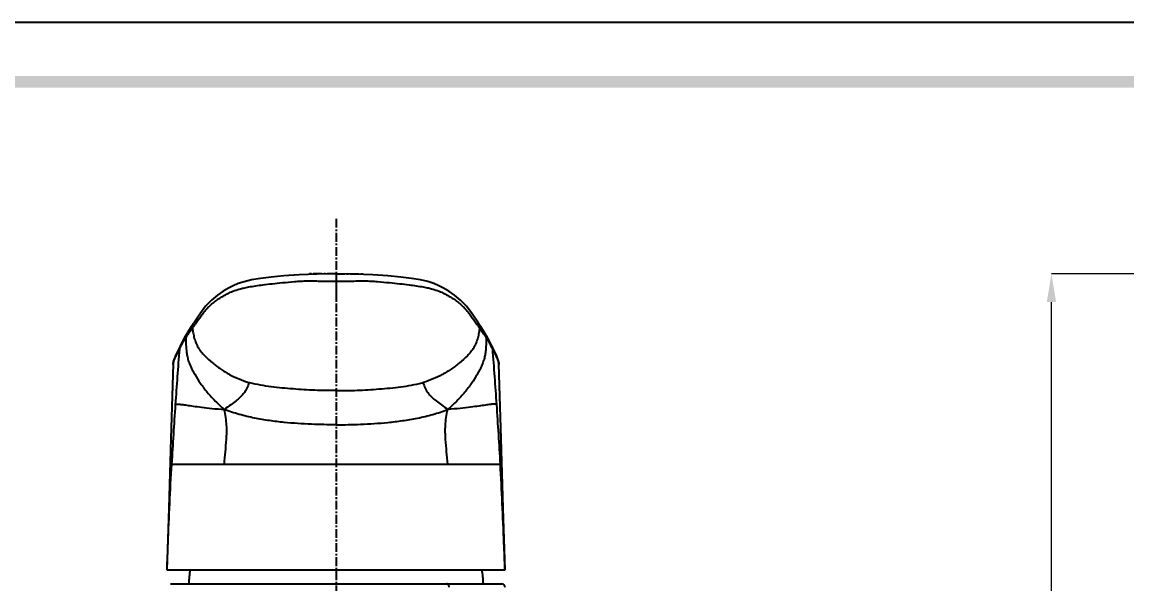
# Model space of a CAD drawing. Header units: millimetres. Extents: x 1091 to 1735, y 843 to 1297.
# Drawn here: x 1183 to 1339.7, y 1217.5 to 1297.2 of the extents above; entities that cross this region are included whole.
import ezdxf

# ---------------------------------------------------------------- set-up
doc = ezdxf.new("R2010")
doc.units = ezdxf.units.MM
doc.linetypes.add('CENTER', pattern=[2, 1.25, -0.25, 0.25, -0.25])
doc.layers.add('02___PRT_ALL_AXES', color=7, linetype='Continuous')
doc.layers.add('06___PRT_ALL_SURFS', color=7, linetype='Continuous')
doc.styles.add('Daelim Dimension', font='')
doc.styles.get('Daelim Dimension').set_extended_font_data('나눔고딕')
doc.dimstyles.new('DEFAULT', dxfattribs={"dimscale": 2, "dimtxt": 2, "dimasz": 2, "dimexe": 0, "dimexo": 2, "dimgap": 1, "dimtad": 1, "dimdec": 1, "dimzin": 9, "dimdsep": 46, "dimtxsty": 'Daelim Dimension', "dimcen": 0.5, "dimclrd": 252, "dimclre": 252, "dimclrt": 3, "dimadec": 1, "dimazin": 0, "dimtfac": 1, "dimtdec": 1, "dimtix": 1, "dimtmove": 0, "dimatfit": 3, "dimfxl": 1, "dimtolj": 1, "dimtzin": 1, "dimlwd": 9, "dimlwe": 9, "dimarcsym": 0})

# ---------------------------------------------------------------- blocks, each defined once
blk = doc.blocks.new('*D3')
at = {"color": 5, "lineweight": 9, "transparency": 16777216}
for p, q in [((1400.37, 1261.49), (1329.01, 1261.49)), ((1329.01, 1129.39), (1329.01, 1257.49)), ((1535.55, 1125.39), (1329.01, 1125.39))]:
    blk.add_line(p, q, dxfattribs=at)
at = {"color": 5, "transparency": 16777216}
for points in [[(1328.35, 1257.49), (1329.68, 1257.49), (1329.01, 1261.49)], [(1328.35, 1129.39), (1329.68, 1129.39), (1329.01, 1125.39)]]:
    blk.add_solid(points, dxfattribs=at)
at = {"layer": 'Defpoints', "color": 0, "transparency": 16777216}
for p in [(1329.01, 1261.49), (1404.37, 1261.49), (1539.55, 1125.39)]:
    blk.add_point(p, dxfattribs=at)
at = {"color": 7, "transparency": 16777216, "insert": (1321.56, 1193.44), "char_height": 10, "attachment_point": 5, "rotation": 90, "style": 'Daelim Dimension'}
blk.add_mtext('\\A1;136', dxfattribs=at)

msp = doc.modelspace()

# ---------------------------------------------------------------- linework, layer by layer
at = {"color": 7, "linetype": 'CENTER'}
msp.add_line((1227.55, 1269.31), (1227.55, 1125.87), dxfattribs=at)
at = {"color": 7, "linetype": 'Continuous'}
for p, q in [((1227.55, 1261.49), (1227.55, 1260.47)), ((1207.33, 1254.48), (1207.01, 1253.97)), ((1207.33, 1254.48), (1207.36, 1254.52)), ((1247.76, 1254.48), (1247.74, 1254.52)), ((1248.08, 1253.98), (1247.76, 1254.48)), ((1248.41, 1253.46), (1248.08, 1253.98)), ((1206.39, 1253), (1206.02, 1252.39)), ((1206.39, 1253), (1206.39, 1253)), ((1206.52, 1252.85), (1206.55, 1252.89)), ((1206.55, 1252.89), (1206.64, 1253.03)), ((1248.71, 1253), (1248.41, 1253.46)), ((1248.54, 1252.89), (1248.6, 1252.81)), ((1248.71, 1253), (1248.71, 1253)), ((1249.07, 1252.4), (1248.71, 1253)), ((1205.43, 1251.26), (1205.43, 1251.26)), ((1249.67, 1251.26), (1249.67, 1251.26)), ((1250.3, 1249.95), (1249.67, 1251.26)), ((1250.58, 1249.14), (1250.3, 1249.95)), ((1250.64, 1248.67), (1250.58, 1249.14)), ((1204.46, 1248.67), (1204.46, 1248.68)), ((1250.64, 1248.68), (1250.64, 1248.67)), ((1239.9, 1246.09), (1239.91, 1246.1)), ((1211.71, 1234.52), (1227.55, 1234.52)), ((1227.55, 1234.52), (1250.86, 1234.52)), ((1203.55, 1219.52), (1251.55, 1219.52)), ((1204.05, 1217.52), (1251.05, 1217.52))]:
    msp.add_line(p, q, dxfattribs=at)
at = {"color": 2}
msp.add_lwpolyline([(1091.24, 1297.22), (1735.44, 1297.22), (1735.44, 843.46), (1091.24, 843.46)], close=True, dxfattribs=at)
at = {"ltscale": 0.5}
msp.add_lwpolyline([(1091.24, 1297.22), (1735.44, 1297.22), (1735.44, 843.46), (1091.24, 843.46)], close=True, dxfattribs=at)
at = {"color": 7, "linetype": 'Continuous'}
for points in [[(1227.55, 1261.49), (1224.86, 1261.46), (1222.31, 1261.37), (1220.17, 1261.22), (1218.35, 1261.05), (1216.82, 1260.86), (1215.54, 1260.64), (1214.51, 1260.39), (1213.67, 1260.12), (1212.95, 1259.81), (1212.28, 1259.47), (1211.56, 1259.05), (1210.73, 1258.49), (1209.88, 1257.78), (1209.04, 1256.9), (1208.23, 1255.81), (1207.36, 1254.52)], [(1247.74, 1254.52), (1246.87, 1255.82), (1246.06, 1256.9), (1245.21, 1257.79), (1244.36, 1258.49), (1243.53, 1259.06), (1242.81, 1259.47), (1242.14, 1259.81), (1241.42, 1260.12), (1240.58, 1260.4), (1239.54, 1260.64), (1238.27, 1260.86), (1236.73, 1261.06), (1234.91, 1261.23), (1232.76, 1261.37), (1230.22, 1261.46), (1227.55, 1261.49)], [(1207.01, 1253.97), (1206.68, 1253.46), (1206.39, 1253)], [(1206.02, 1252.39), (1205.69, 1251.78), (1205.43, 1251.26)], [(1249.67, 1251.26), (1249.41, 1251.78), (1249.07, 1252.4)], [(1205.43, 1251.26), (1204.8, 1249.94), (1204.52, 1249.14), (1204.46, 1248.67)]]:
    msp.add_lwpolyline(points, dxfattribs=at)
for centre, radius, start, end in [((1208.15, 1253.97), 0.96, 147.9099, 150.393), ((1195.03, 1263.5), 15.52, 323.1508, 324.2472), ((1260.46, 1263.78), 16, 215.714, 216.6731), ((1246.95, 1253.97), 0.961, 29.6075, 32.0924), ((1207.21, 1252.49), 0.965, 147.9904, 182.5948), ((1274.41, 1270.59), 31.34, 213.8735, 214.3828), ((1247.89, 1252.49), 0.965, 357.4059, 32.0069), ((2078.13, 1183.58), 875.39, 175.59237, 176.10949), ((1217.68, 1244.91), 13.71, 153.5603, 154.2955), ((1218.2, 1244.66), 14.28, 152.6499, 153.5804), ((1216.13, 1245.73), 11.95, 150.8604, 152.654), ((1238.71, 1245.59), 12.24, 27.0624, 28.977), ((1236.66, 1244.54), 14.54, 26.3833, 27.0869), ((1237.5, 1244.95), 13.62, 25.7006, 26.3929), ((376.97, 1183.58), 875.39, 3.89051, 4.40763), ((1249.44, 1248.64), 1.2, 1.7835, 2.6187), ((1235.98, 1259.58), 14.04, 285.6971, 286.2157), ((668.66, 1202.78), 583.07, 3.12035, 3.95234), ((1227.55, 1216.56), 20.92, 171.8343, 177.3505), ((1227.55, 1216.56), 20.92, 2.6495, 8.1676), ((1251.05, 1217.02), 0.5, 0.2423, 90.0003)]:
    msp.add_arc(centre, radius, start, end, dxfattribs=at)
for points, knots in [([(1207.63, 1254.43), (1207.89, 1254.8), (1208.27, 1255.36), (1208.81, 1256.08), (1209.26, 1256.6), (1209.76, 1257.08), (1210.3, 1257.54), (1210.9, 1257.97), (1211.53, 1258.37), (1212.2, 1258.73), (1212.97, 1259.09), (1213.72, 1259.33), (1214.48, 1259.51), (1215.59, 1259.73), (1216.94, 1259.93), (1218.54, 1260.12), (1220.03, 1260.27), (1221.4, 1260.4), (1222.58, 1260.48), (1223.37, 1260.51), (1224.01, 1260.51), (1224.51, 1260.5), (1225.01, 1260.49), (1225.51, 1260.47), (1226.02, 1260.46), (1226.53, 1260.46), (1227.04, 1260.47), (1227.38, 1260.47), (1227.55, 1260.47)], [0, 0, 0, 0, 0.062256, 0.092884, 0.123844, 0.155536, 0.187995, 0.22125, 0.2553, 0.290211, 0.326474, 0.37033, 0.39861, 0.433064, 0.525588, 0.585175, 0.653764, 0.730989, 0.772663, 0.816173, 0.838498, 0.861126, 0.883997, 0.907055, 0.93023, 0.953466, 0.976727, 1, 1, 1, 1]), ([(1227.55, 1260.47), (1227.72, 1260.47), (1228.06, 1260.47), (1228.57, 1260.46), (1229.07, 1260.46), (1229.58, 1260.47), (1230.09, 1260.49), (1230.58, 1260.5), (1231.08, 1260.51), (1231.73, 1260.51), (1232.51, 1260.48), (1233.69, 1260.4), (1235.05, 1260.27), (1236.55, 1260.12), (1238.15, 1259.93), (1239.5, 1259.73), (1240.61, 1259.52), (1241.37, 1259.33), (1242.12, 1259.09), (1242.89, 1258.74), (1243.56, 1258.37), (1244.19, 1257.97), (1244.78, 1257.55), (1245.33, 1257.09), (1245.83, 1256.6), (1246.28, 1256.09), (1246.82, 1255.37), (1247.2, 1254.81), (1247.46, 1254.44)], [0, 0, 0, 0, 0.023258, 0.046505, 0.069727, 0.092888, 0.115932, 0.13879, 0.161406, 0.183721, 0.227214, 0.268876, 0.34609, 0.414688, 0.474304, 0.56692, 0.601425, 0.629751, 0.673668, 0.709935, 0.744832, 0.778869, 0.812113, 0.844562, 0.876247, 0.907196, 0.937807, 1, 1, 1, 1]), ([(1206.64, 1253.03), (1206.69, 1253.1), (1206.88, 1253.37), (1207.06, 1253.65), (1207.19, 1253.85)], [0, 0, 0, 0, 0.255587, 1, 1, 1, 1]), ([(1207.19, 1253.85), (1207.18, 1253.96), (1207.19, 1254.16), (1207.26, 1254.36), (1207.31, 1254.44)], [0, 0, 0, 0, 0.501965, 1, 1, 1, 1]), ([(1207.19, 1253.85), (1207.21, 1253.88), (1207.3, 1253.99), (1207.39, 1254.1), (1207.45, 1254.19)], [0, 0, 0, 0, 0.251487, 1, 1, 1, 1]), ([(1207.19, 1253.85), (1207.21, 1253.61), (1207.28, 1253.12), (1207.44, 1252.4), (1207.67, 1251.69), (1208, 1251.03), (1208.42, 1250.42), (1209.08, 1249.69), (1209.82, 1249.03), (1210.6, 1248.43), (1211.2, 1248), (1211.81, 1247.59), (1212.67, 1247.1), (1213.78, 1246.57), (1214.71, 1246.24), (1215.18, 1246.1)], [0, 0, 0, 0, 0.062499, 0.125048, 0.187568, 0.250087, 0.312594, 0.375123, 0.500055, 0.562541, 0.625048, 0.687538, 0.750021, 0.87502, 1, 1, 1, 1]), ([(1247.91, 1253.85), (1247.88, 1253.61), (1247.82, 1253.12), (1247.66, 1252.4), (1247.43, 1251.69), (1247.1, 1251.03), (1246.68, 1250.42), (1246.02, 1249.69), (1245.28, 1249.03), (1244.5, 1248.43), (1243.9, 1248), (1243.28, 1247.59), (1242.43, 1247.1), (1241.32, 1246.57), (1240.39, 1246.24), (1239.91, 1246.1)], [0, 0, 0, 0, 0.062499, 0.125048, 0.187568, 0.250087, 0.312594, 0.375123, 0.500055, 0.562541, 0.625048, 0.687538, 0.750021, 0.87502, 1, 1, 1, 1]), ([(1247.62, 1254.22), (1247.64, 1254.19), (1247.74, 1254.07), (1247.83, 1253.95), (1247.91, 1253.85)], [0, 0, 0, 0, 0.247911, 1, 1, 1, 1]), ([(1247.91, 1253.85), (1247.92, 1253.96), (1247.91, 1254.16), (1247.84, 1254.36), (1247.79, 1254.44)], [0, 0, 0, 0, 0.501313, 1, 1, 1, 1]), ([(1247.91, 1253.85), (1247.95, 1253.79), (1248.11, 1253.55), (1248.27, 1253.3), (1248.39, 1253.12)], [0, 0, 0, 0, 0.243672, 1, 1, 1, 1]), ([(1205.69, 1251.55), (1205.73, 1251.63), (1205.91, 1251.93), (1206.1, 1252.23), (1206.24, 1252.44)], [0, 0, 0, 0, 0.253785, 1, 1, 1, 1]), ([(1206.24, 1252.44), (1206.25, 1252.02), (1206.26, 1251.38), (1206.33, 1250.52), (1206.43, 1249.87), (1206.59, 1249.21), (1206.84, 1248.55), (1207.15, 1247.9), (1207.63, 1247.02), (1208.32, 1245.94), (1209.29, 1244.67), (1210.42, 1243.43), (1211.25, 1242.66), (1211.69, 1242.28)], [0, 0, 0, 0, 0.106565, 0.16058, 0.21553, 0.272249, 0.331168, 0.391842, 0.453642, 0.580523, 0.714068, 0.854704, 1, 1, 1, 1]), ([(1248.85, 1252.44), (1248.85, 1252.02), (1248.84, 1251.38), (1248.76, 1250.52), (1248.67, 1249.87), (1248.5, 1249.21), (1248.25, 1248.55), (1247.95, 1247.9), (1247.47, 1247.02), (1246.78, 1245.94), (1245.81, 1244.67), (1244.68, 1243.43), (1243.84, 1242.66), (1243.4, 1242.28)], [0, 0, 0, 0, 0.106565, 0.16058, 0.21553, 0.272249, 0.331168, 0.391842, 0.453642, 0.580523, 0.714068, 0.854704, 1, 1, 1, 1]), ([(1248.85, 1252.44), (1248.9, 1252.37), (1249.1, 1252.07), (1249.29, 1251.76), (1249.42, 1251.52)], [0, 0, 0, 0, 0.245982, 1, 1, 1, 1]), ([(1204.47, 1248.81), (1204.49, 1248.98), (1204.6, 1249.34), (1204.84, 1249.84), (1205.09, 1250.35), (1205.25, 1250.69), (1205.33, 1250.85)], [0, 0, 0, 0, 0.238446, 0.494568, 0.751215, 1, 1, 1, 1]), ([(1249.77, 1250.85), (1249.85, 1250.68), (1249.98, 1250.41), (1250.15, 1250.05), (1250.32, 1249.69), (1250.53, 1249.25), (1250.63, 1248.88), (1250.64, 1248.7)], [0, 0, 0, 0, 0.250388, 0.378678, 0.509039, 0.76487, 1, 1, 1, 1]), ([(1227.55, 1244.94), (1226.55, 1244.94), (1224.51, 1244.97), (1221.44, 1245.16), (1218.36, 1245.44), (1216.31, 1245.78), (1215.32, 1246.06)], [0, 0, 0, 0, 0.244248, 0.496033, 0.749783, 1, 1, 1, 1]), ([(1227.55, 1244.94), (1228.55, 1244.94), (1230.58, 1244.97), (1233.65, 1245.16), (1236.74, 1245.44), (1238.79, 1245.78), (1239.77, 1246.06)], [0, 0, 0, 0, 0.244248, 0.496033, 0.749783, 1, 1, 1, 1]), ([(1239.91, 1246.1), (1239.98, 1245.82), (1240.11, 1245.4), (1240.4, 1244.87), (1240.73, 1244.44), (1241.17, 1243.97), (1241.77, 1243.46), (1242.53, 1242.89), (1243.1, 1242.49), (1243.4, 1242.28)], [0, 0, 0, 0, 0.160623, 0.246466, 0.34459, 0.463201, 0.610165, 0.789805, 1, 1, 1, 1]), ([(1250.34, 1242.97), (1250.33, 1242.98), (1250.31, 1242.99), (1250.28, 1243.01), (1250.24, 1243.02), (1250.16, 1243.03), (1250.04, 1243.03), (1249.87, 1243.03), (1249.65, 1243.01), (1249.39, 1242.98), (1249.08, 1242.94), (1248.55, 1242.86), (1247.73, 1242.74), (1246.54, 1242.57), (1245.07, 1242.4), (1243.99, 1242.31), (1243.4, 1242.28)], [0, 0, 0, 0, 0.004121, 0.009151, 0.015369, 0.022719, 0.041593, 0.066422, 0.097495, 0.135254, 0.180196, 0.232921, 0.364363, 0.534982, 0.747916, 1, 1, 1, 1]), ([(1227.55, 1240.1), (1226.39, 1240.1), (1223.93, 1240.15), (1220.79, 1240.35), (1218.1, 1240.67), (1215.97, 1241.03), (1213.81, 1241.53), (1212.39, 1242), (1211.69, 1242.28)], [0, 0, 0, 0, 0.216847, 0.457502, 0.586726, 0.721579, 0.860598, 1, 1, 1, 1]), ([(1227.55, 1240.1), (1228.71, 1240.1), (1231.16, 1240.15), (1234.31, 1240.35), (1236.99, 1240.67), (1239.13, 1241.03), (1241.29, 1241.53), (1242.71, 1242), (1243.4, 1242.28)], [0, 0, 0, 0, 0.216847, 0.457502, 0.586726, 0.721579, 0.860598, 1, 1, 1, 1]), ([(1243.39, 1234.52), (1243.34, 1235.1), (1243.24, 1236.27), (1243.1, 1237.76), (1243.04, 1239.02), (1243.05, 1240.05), (1243.16, 1241.15), (1243.31, 1241.9), (1243.4, 1242.28)], [0, 0, 0, 0, 0.222508, 0.452571, 0.575614, 0.70714, 0.848538, 1, 1, 1, 1]), ([(1203.59, 1219.52), (1203.63, 1220.79), (1203.82, 1225.79), (1204.03, 1230.79), (1204.24, 1234.52)], [0, 0, 0, 0, 0.253196, 1, 1, 1, 1]), ([(1251.51, 1219.52), (1251.46, 1220.79), (1251.28, 1225.79), (1251.06, 1230.79), (1250.86, 1234.52)], [0, 0, 0, 0, 0.253196, 1, 1, 1, 1]), ([(1243.61, 1217.05), (1243.61, 1217.11), (1243.59, 1217.23), (1243.52, 1217.38), (1243.41, 1217.49), (1243.32, 1217.52), (1243.28, 1217.52)], [0, 0, 0, 0, 0.294207, 0.563672, 0.79643, 1, 1, 1, 1])]:
    msp.add_open_spline(points, degree=3, knots=knots, dxfattribs=at)
for points in [[(1206.24, 1252.44), (1206.34, 1252.58), (1206.43, 1252.71), (1206.52, 1252.85)], [(1248.6, 1252.81), (1248.68, 1252.69), (1248.77, 1252.57), (1248.85, 1252.44)], [(1205.43, 1251.26), (1205.37, 1251.13), (1205.33, 1250.99), (1205.33, 1250.85)], [(1249.67, 1251.26), (1249.73, 1251.13), (1249.76, 1250.99), (1249.77, 1250.85)], [(1204.46, 1248.68), (1204.46, 1248.72), (1204.46, 1248.77), (1204.47, 1248.81)]]:
    msp.add_open_spline(points, degree=3, dxfattribs=at)
at = {"color": 5, "ltscale": 40}
msp.add_trace([(1099.71, 1289.58), (1099.71, 1287.93), (1726.97, 1289.58), (1726.97, 1287.93)], dxfattribs=at)
at = {"layer": '02___PRT_ALL_AXES', "color": 7, "linetype": 'CENTER'}
for q in [(1223.55, 1261.52), (1227.55, 1257.52), (1231.55, 1261.52)]:
    msp.add_line((1227.55, 1261.52), q, dxfattribs=at)
at = {"layer": '06___PRT_ALL_SURFS', "color": 7, "linetype": 'Continuous'}
for p, q in [((1204.46, 1248.68), (1204.13, 1238.15)), ((1215.2, 1246.09), (1215.18, 1246.1)), ((1204.24, 1234.52), (1211.71, 1234.52)), ((1251.55, 1219.52), (1251.27, 1228.25))]:
    msp.add_line(p, q, dxfattribs=at)
for points in [[(1251.27, 1228.25), (1250.96, 1238.15), (1250.64, 1248.68)], [(1204.13, 1238.15), (1203.82, 1228.25), (1203.55, 1219.52)]]:
    msp.add_lwpolyline(points, dxfattribs=at)
for centre, radius, start, end in [((1219.12, 1259.58), 14.04, 253.7843, 254.3029), ((1786.44, 1202.78), 583.07, 176.04766, 176.87965)]:
    msp.add_arc(centre, radius, start, end, dxfattribs=at)
for points, knots in [([(1215.18, 1246.1), (1215.12, 1245.82), (1214.98, 1245.4), (1214.69, 1244.87), (1214.37, 1244.44), (1213.92, 1243.97), (1213.33, 1243.46), (1212.57, 1242.89), (1212, 1242.49), (1211.69, 1242.28)], [0, 0, 0, 0, 0.160623, 0.246466, 0.34459, 0.463201, 0.610165, 0.789805, 1, 1, 1, 1]), ([(1204.76, 1242.97), (1204.77, 1242.98), (1204.78, 1242.99), (1204.82, 1243.01), (1204.86, 1243.02), (1204.93, 1243.03), (1205.05, 1243.03), (1205.23, 1243.03), (1205.44, 1243.01), (1205.71, 1242.98), (1206.02, 1242.94), (1206.55, 1242.86), (1207.37, 1242.74), (1208.56, 1242.57), (1210.03, 1242.4), (1211.11, 1242.31), (1211.69, 1242.28)], [0, 0, 0, 0, 0.004121, 0.009151, 0.015369, 0.022719, 0.041593, 0.066422, 0.097495, 0.135254, 0.180196, 0.232921, 0.364363, 0.534982, 0.747916, 1, 1, 1, 1]), ([(1211.71, 1234.52), (1211.76, 1235.1), (1211.86, 1236.27), (1212, 1237.76), (1212.06, 1239.02), (1212.04, 1240.05), (1211.94, 1241.15), (1211.79, 1241.9), (1211.69, 1242.28)], [0, 0, 0, 0, 0.222508, 0.452571, 0.575614, 0.70714, 0.848538, 1, 1, 1, 1])]:
    msp.add_open_spline(points, degree=3, knots=knots, dxfattribs=at)

# ---------------------------------------------------------------- dimensions: what is measured, and where the dimension line sits
at = {"color": 7}
dim = msp.add_linear_dim(base=(1329.01, 1261.49), p1=(1539.55, 1125.39), p2=(1404.37, 1261.49), angle=90, dimstyle='DEFAULT', override={"dimtxt": 5, "dimdec": 0, "dimclrd": 5, "dimclre": 5, "dimclrt": 7}, dxfattribs=at)
dim.commit()
dim.dimension.update_dxf_attribs({"geometry": '*D3', "text_midpoint": (1329.01, 1193.44), "dimtype": 160})

doc.saveas('drawing.dxf')
